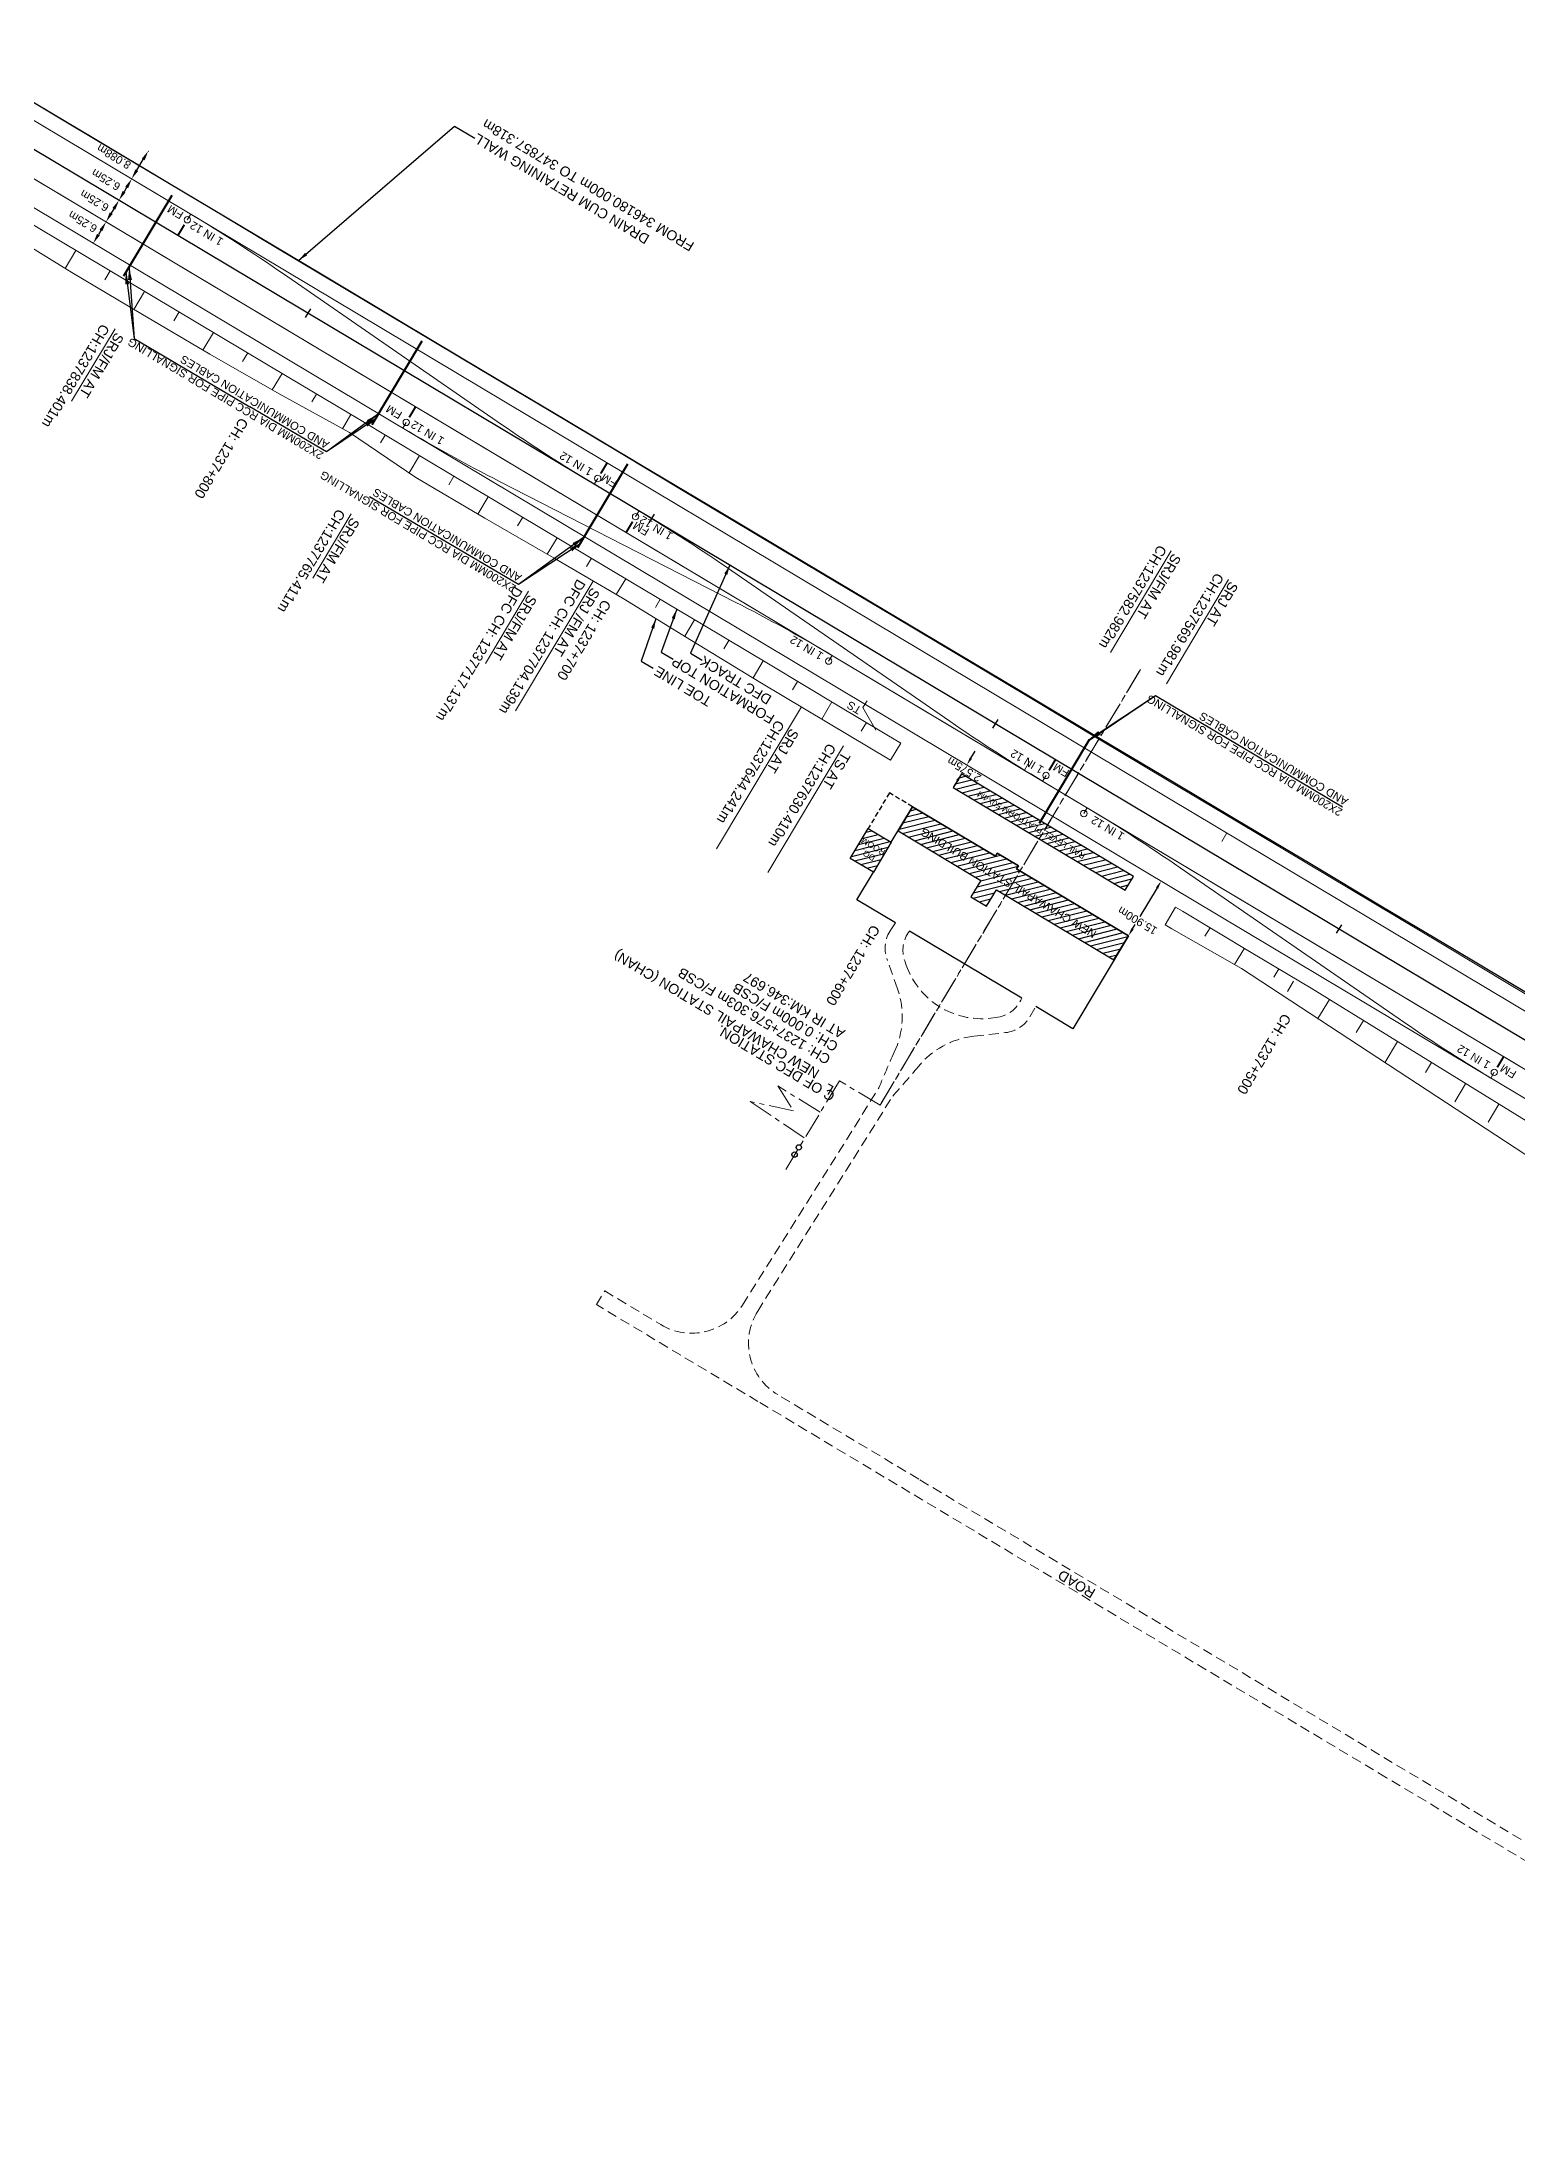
# Model space of a CAD drawing. Header units: metres. Extents: x 593990 to 611207, y 3401545 to 3411811.
# Drawn here: x 605250 to 605619, y 3404612 to 3405132 of the extents above; entities that cross this region are included whole.
import ezdxf
from ezdxf.enums import TextEntityAlignment as Align

# ---------------------------------------------------------------- set-up
doc = ezdxf.new("R2010")
doc.units = ezdxf.units.M
doc.header["$MEASUREMENT"] = 0
for name, pattern in [('CENTER', [2, 1.25, -0.25, 0.25, -0.25]), ('CENTER2', [1.125, 0.75, -0.125, 0.125, -0.125]), ('DASHED', [0.75, 0.5, -0.25]), ('DASHED2', [0.375, 0.25, -0.125])]:
    doc.linetypes.add(name, pattern=pattern)
for name, color, linetype, lineweight in [('C-ALIG-DG-LINE', 1, 'CENTER2', 70), ('C-ALIG-LABL-DG', 1, 'Continuous', 25), ("NEW CHAWAPAIL STN. SRJ's", 10, 'Continuous', 0), ('PROPOSED DFCC TOE LINE', 239, 'Continuous', 0), ('PROPOSED DFCC TOE SLOPES', 239, 'Continuous', 0), ('PROPOSED DFCC TRACK', 1, 'Continuous', 0), ('PROPOSED DRAIN CUM RETAINING WALL', 144, 'Continuous', 30), ('PROPOSED FORMATION LINE - PLAN', 187, 'Continuous', 0)]:
    doc.layers.add(name, color=color, linetype=linetype, lineweight=lineweight)
for name, color, linetype in [('DFC STATION BLD . KM.', 7, 'Continuous'), ('PROPOSED FEATURES', 10, 'Continuous'), ('Signalling cable pipes', 234, 'Continuous')]:
    doc.layers.add(name, color=color, linetype=linetype)
doc.styles.add('Arial', font='arial.ttf')
doc.styles.get("Standard").update_dxf_attribs({"font": 'arial.ttf'})
doc.styles.add('Style-Arial', font='arial.ttf')
doc.dimstyles.new('ISO-25', dxfattribs={"dimtxt": 2.5, "dimasz": 2.5, "dimexe": 1.25, "dimexo": 0.625, "dimtad": 1, "dimtxsty": 'Standard', "dimcen": 2.5, "dimadec": 0, "dimazin": 0, "dimtfac": 1, "dimtmove": 0, "dimatfit": 3, "dimfxl": 1, "dimarcsym": 0})
doc.dimstyles.get("Standard").update_dxf_attribs({"dimtxt": 0.18, "dimasz": 0.18, "dimexe": 0.18, "dimexo": 0.0625, "dimgap": 0.09, "dimtad": 0, "dimtih": 1, "dimtoh": 1, "dimdec": 4, "dimzin": 0, "dimdsep": 46, "dimtxsty": 'Standard', "dimcen": 0.09, "dimadec": 0, "dimazin": 0, "dimtfac": 1, "dimtdec": 4, "dimtofl": 0, "dimtmove": 0, "dimatfit": 3, "dimfxl": 1, "dimtolj": 1, "dimtzin": 0, "dimarcsym": 0})
pattern_1 = [(14.137674572, (0, 0), (-0.30531586736, 1.21213952214), [])]

# ---------------------------------------------------------------- blocks, each defined once
blk = doc.blocks.new('*D192')
at = {"layer": 'Defpoints', "color": 0, "transparency": 16777216}
for p in [(605272.84, 3405097.43), (605269.49, 3405092.15), (605269.63, 3405092.06)]:
    blk.add_point(p, dxfattribs=at)
at = {"layer": 'PROPOSED DFCC TRACK', "color": 0, "lineweight": -2, "transparency": 16777216}
for p, q in [((605272.73, 3405097.49), (605272.58, 3405097.58)), ((605269.53, 3405092.13), (605269.38, 3405092.22)), ((605271.41, 3405095.37), (605270.77, 3405094.3))]:
    blk.add_line(p, q, dxfattribs=at)
at = {"layer": 'PROPOSED DFCC TRACK', "color": 0, "transparency": 16777216}
for points in [[(605271.05, 3405095.58), (605271.77, 3405095.16), (605272.69, 3405097.52)], [(605270.41, 3405094.51), (605271.13, 3405094.08), (605269.49, 3405092.15)]]:
    blk.add_solid(points, dxfattribs=at)
at = {"layer": 'PROPOSED DFCC TRACK', "color": 0, "lineweight": 0, "transparency": 16777216, "insert": (605266.23, 3405097.29), "char_height": 2, "attachment_point": 5, "rotation": 149, "style": 'Style-Arial'}
blk.add_mtext('\\A1;6.25m', dxfattribs=at)
blk = doc.blocks.new('TerminatorOpen_0.5')
at = {"color": 0, "linetype": 'ByBlock', "lineweight": -2}
for q in [(-1, 0.25), (-1, 0), (-1, -0.25)]:
    blk.add_line((0, 0), q, dxfattribs=at)
blk = doc.blocks.new('*D193')
at = {"layer": 'Defpoints', "color": 0, "transparency": 16777216}
for p in [(605269.63, 3405092.06), (605266.28, 3405086.79), (605266.43, 3405086.7)]:
    blk.add_point(p, dxfattribs=at)
at = {"layer": 'PROPOSED DFCC TRACK', "color": 0, "lineweight": -2, "transparency": 16777216}
for p, q in [((605269.53, 3405092.13), (605269.38, 3405092.22)), ((605266.32, 3405086.76), (605266.17, 3405086.85)), ((605268.2, 3405090.01), (605267.56, 3405088.93))]:
    blk.add_line(p, q, dxfattribs=at)
at = {"layer": 'PROPOSED DFCC TRACK', "color": 0, "transparency": 16777216}
for points in [[(605267.84, 3405090.22), (605268.56, 3405089.79), (605269.49, 3405092.15)], [(605267.2, 3405089.15), (605267.92, 3405088.72), (605266.28, 3405086.79)]]:
    blk.add_solid(points, dxfattribs=at)
at = {"layer": 'PROPOSED DFCC TRACK', "color": 0, "lineweight": 0, "transparency": 16777216, "insert": (605263.37, 3405092.05), "char_height": 2, "attachment_point": 5, "rotation": 149, "style": 'Style-Arial'}
blk.add_mtext('\\A1;6.25m', dxfattribs=at)
blk = doc.blocks.new('*D194')
at = {"layer": 'Defpoints', "color": 0, "transparency": 16777216}
for p in [(605266.43, 3405086.7), (605263.07, 3405081.42), (605263.22, 3405081.33)]:
    blk.add_point(p, dxfattribs=at)
at = {"layer": 'PROPOSED DFCC TRACK', "color": 0, "lineweight": -2, "transparency": 16777216}
for p, q in [((605266.32, 3405086.76), (605266.17, 3405086.85)), ((605263.11, 3405081.4), (605262.97, 3405081.49)), ((605265, 3405084.64), (605264.36, 3405083.57))]:
    blk.add_line(p, q, dxfattribs=at)
at = {"layer": 'PROPOSED DFCC TRACK', "color": 0, "transparency": 16777216}
for points in [[(605264.64, 3405084.85), (605265.35, 3405084.43), (605266.28, 3405086.79)], [(605264, 3405083.78), (605264.71, 3405083.35), (605263.07, 3405081.42)]]:
    blk.add_solid(points, dxfattribs=at)
at = {"layer": 'PROPOSED DFCC TRACK', "color": 0, "lineweight": 0, "transparency": 16777216, "insert": (605260.44, 3405086.8), "char_height": 2, "attachment_point": 5, "rotation": 149, "style": 'Style-Arial'}
blk.add_mtext('\\A1;6.25m', dxfattribs=at)
blk = doc.blocks.new('*D195')
at = {"layer": 'Defpoints', "color": 0, "transparency": 16777216}
for p in [(605276.74, 3405104.52), (605276.81, 3405104.47), (605272.58, 3405097.58)]:
    blk.add_point(p, dxfattribs=at)
at = {"layer": 'PROPOSED DFCC TRACK', "color": 0, "lineweight": -2, "transparency": 16777216}
for p, q in [((605273.94, 3405099.68), (605275.53, 3405102.33)), ((605276.85, 3405104.46), (605276.92, 3405104.41)), ((605272.69, 3405097.52), (605272.77, 3405097.47))]:
    blk.add_line(p, q, dxfattribs=at)
at = {"layer": 'PROPOSED DFCC TRACK', "color": 0, "transparency": 16777216}
for points in [[(605275.17, 3405102.54), (605275.89, 3405102.12), (605276.81, 3405104.47)], [(605273.59, 3405099.89), (605274.3, 3405099.47), (605272.66, 3405097.54)]]:
    blk.add_solid(points, dxfattribs=at)
at = {"layer": 'PROPOSED DFCC TRACK', "color": 0, "lineweight": 0, "transparency": 16777216, "insert": (605268.22, 3405103.06), "char_height": 2, "attachment_point": 5, "rotation": 149, "style": 'Style-Arial'}
blk.add_mtext('\\A1;8.088m', dxfattribs=at)
blk = doc.blocks.new('Tick Hor')
blk.add_lwpolyline([(-0.5, 0), (0.5, 0)])
blk = doc.blocks.new('*D166')
at = {"layer": 'Defpoints', "color": 0, "transparency": 16777216}
for p in [(605481.26, 3404951.04), (605481.26, 3404951.04), (605479.94, 3404948.83)]:
    blk.add_point(p, dxfattribs=at)
at = {"layer": 'PROPOSED DFCC TRACK', "color": 0, "lineweight": -2, "transparency": 16777216}
for p, q in [((605482.28, 3404952.75), (605483.31, 3404954.47)), ((605478.91, 3404947.11), (605477.88, 3404945.39))]:
    blk.add_line(p, q, dxfattribs=at)
at = {"layer": 'PROPOSED DFCC TRACK', "color": 0, "transparency": 16777216}
for points in [[(605482, 3404952.92), (605482.57, 3404952.58), (605481.26, 3404951.04)], [(605478.62, 3404947.28), (605479.2, 3404946.94), (605479.94, 3404948.83)]]:
    blk.add_solid(points, dxfattribs=at)
at = {"layer": 'PROPOSED DFCC TRACK', "color": 0, "lineweight": 0, "transparency": 16777216, "insert": (605480.6, 3404949.93), "char_height": 2, "attachment_point": 5, "rotation": 149, "style": 'Style-Arial'}
blk.add_mtext('\\A1;2.575m', dxfattribs=at)
blk = doc.blocks.new('*D167')
at = {"layer": 'Defpoints', "color": 0, "transparency": 16777216}
for p in [(605529.8, 3404922.03), (605529.8, 3404922.03), (605521.64, 3404908.38)]:
    blk.add_point(p, dxfattribs=at)
at = {"layer": 'PROPOSED DFCC TRACK', "color": 0, "lineweight": -2, "transparency": 16777216}
for p, q in [((605528.77, 3404920.31), (605524.49, 3404913.14)), ((605522.67, 3404910.1), (605523.31, 3404911.17))]:
    blk.add_line(p, q, dxfattribs=at)
at = {"layer": 'PROPOSED DFCC TRACK', "color": 0, "transparency": 16777216}
for points in [[(605528.49, 3404920.48), (605529.06, 3404920.14), (605529.8, 3404922.03)], [(605522.38, 3404910.27), (605522.95, 3404909.93), (605521.64, 3404908.38)]]:
    blk.add_solid(points, dxfattribs=at)
at = {"layer": 'PROPOSED DFCC TRACK', "color": 0, "lineweight": 0, "transparency": 16777216, "insert": (605523.9, 3404912.16), "char_height": 2, "attachment_point": 5, "rotation": 149, "style": 'Style-Arial'}
blk.add_mtext('\\A1;15.900m', dxfattribs=at)

msp = doc.modelspace()

# ---------------------------------------------------------------- hatches: boundary and pattern name
at = {"layer": 'PROPOSED FEATURES', "ltscale": 0.2}
h = msp.add_hatch(dxfattribs=at)
h.set_pattern_fill('ANSI31', color=10, scale=10, angle=-30.862325)
h.set_pattern_definition(pattern_1)
h.paths.add_polyline_path([(605479.9362, 3404948.8252), (605477.8843, 3404945.3916), (605520.8044, 3404919.7428), (605522.8563, 3404923.1764)])
h.paths.add_polyline_path([(605511.5624, 3404928.8819), (605484.2989, 3404945.1618), (605483.1052, 3404943.1628), (605510.3687, 3404926.8829)], flags=24)
h = msp.add_hatch(dxfattribs=at)
h.set_pattern_fill('ANSI31', color=10, scale=10, angle=-30.862325)
h.set_pattern_definition(pattern_1)
h.paths.add_polyline_path([(605518.0196, 3404902.3192), (605521.6412, 3404908.3795), (605493.6859, 3404925.0854), (605494.1476, 3404925.858), (605488.857, 3404929.0196), (605488.3953, 3404928.2471), (605467.7078, 3404940.6098), (605464.0862, 3404934.5495), (605484.7736, 3404922.1867), (605482.3075, 3404918.0599), (605486.1708, 3404915.7513), (605488.6369, 3404919.8781)])
h.paths.add_polyline_path([(605515.0406, 3404909.9958), (605470.8035, 3404936.5761), (605468.6808, 3404933.0433), (605512.9179, 3404906.463)], flags=24)
h = msp.add_hatch(dxfattribs=at)
h.set_pattern_fill('ANSI31', color=10, scale=10, angle=-30.862325)
h.set_pattern_definition(pattern_1)
h.paths.add_polyline_path([(605457.9356, 3404924.2572), (605452.1585, 3404927.7095), (605456.6164, 3404935.1693), (605462.3934, 3404931.7169)])
h.paths.add_polyline_path([(605461.8402, 3404930.2177), (605455.6097, 3404933.9614), (605452.7164, 3404929.1461), (605458.9469, 3404925.4024)], flags=25)

# ---------------------------------------------------------------- linework, layer by layer
at = {"layer": 'C-ALIG-DG-LINE', "color": 1, "linetype": 'Continuous', "lineweight": 30, "flags": 128}
msp.add_lwpolyline([(606968.149, 3404077.0385), (604380.3628, 3405623.4864)], dxfattribs=at)
at = {"layer": 'DFC STATION BLD . KM.', "color": 1}
for centre in [(605438.2284, 3404853.6893), (605439.3009, 3404855.4839)]:
    msp.add_circle(centre, 0.6717, dxfattribs=at)
at = {"layer": "NEW CHAWAPAIL STN. SRJ's", "lineweight": 13, "flags": 128}
for points in [[(605268.4999, 3405060.0385), (605257.6704, 3405041.9165)], [(605327.503, 3405013.8312), (605317.8771, 3404997.7235)], [(605532.3087, 3405004.5487), (605517.1337, 3404979.1553)], [(605546.6609, 3404997.3555), (605531.104, 3404971.3229)], [(605371.8164, 3404994.4853), (605361.0133, 3404976.4077)], [(605418.7243, 3404930.076), (605439.9346, 3404965.5688)], [(605431.5204, 3404924.162), (605450.4481, 3404955.8352)]]:
    msp.add_lwpolyline(points, dxfattribs=at)
at = {"layer": "NEW CHAWAPAIL STN. SRJ's", "lineweight": 13, "elevation": 306.8582, "flags": 128}
msp.add_lwpolyline([(605387.9014, 3404997.0048), (605368.5039, 3404964.5454)], dxfattribs=at)
at = {"layer": "NEW CHAWAPAIL STN. SRJ's", "linetype": 'CENTER', "lineweight": 15, "ltscale": 5}
for points in [[(605524.6631, 3404974.935), (605459.5872, 3404866.0387), (605449.4534, 3404872.0979), (605436.0444, 3404849.9852)], [(605459.5872, 3404866.0387), (605524.6631, 3404974.935)], [(605444.6442, 3404864.2956), (605434.0579, 3404870.8352), (605437.9999, 3404864.6487), (605427.1841, 3404866.9528), (605440.7121, 3404857.8112)]]:
    msp.add_lwpolyline(points, dxfattribs=at)
at = {"layer": 'PROPOSED DFCC TOE LINE', "lineweight": 0, "flags": 128}
for points in [[(605462.199, 3404952.2576), (605446.7412, 3404961.5067), (605429.5669, 3404971.7559), (605412.498, 3404982.1814), (605395.4273, 3404992.6038), (605378.1618, 3405002.7002), (605360.8391, 3405012.7009), (605343.6334, 3405022.8975), (605327.0373, 3405034.1142), (605309.5013, 3405043.758), (605292.1556, 3405053.7202), (605274.9285, 3405063.8809), (605257.7279, 3405074.0859), (605240.7237, 3405084.6197)], [(605711.0036, 3404794.6032), (605549.8895, 3404900.1838), (605532.5057, 3404910.0824), (605530.8, 3404911.101)]]:
    msp.add_lwpolyline(points, dxfattribs=at)
at = {"layer": 'PROPOSED DFCC TOE SLOPES', "flags": 128}
for points in [[(605258.7354, 3405079.6449), (605256.0387, 3405075.1323)], [(605267.3194, 3405074.5151), (605265.9695, 3405072.2561)], [(605275.9035, 3405069.3853), (605273.2198, 3405064.8946)], [(605284.4875, 3405064.2555), (605283.1591, 3405062.0327)], [(605293.0715, 3405059.1258), (605290.4443, 3405054.7295)], [(605301.6555, 3405053.996), (605300.3805, 3405051.8624)], [(605310.2396, 3405048.8662), (605307.7783, 3405044.7476)], [(605318.8236, 3405043.7365), (605317.6755, 3405041.8153)], [(605327.4076, 3405038.6067), (605325.2954, 3405035.0722)], [(605335.9916, 3405033.4769), (605334.8392, 3405031.5485)], [(605344.5757, 3405028.3472), (605341.9848, 3405024.0117)], [(605353.1597, 3405023.2174), (605351.8434, 3405021.0147)], [(605361.7437, 3405018.0876), (605359.1299, 3405013.7138)], [(605370.3277, 3405012.9579), (605369.0537, 3405010.8259)], [(605378.9118, 3405007.8281), (605376.441, 3405003.6937)], [(605387.4958, 3405002.6983), (605386.2876, 3405000.6766)], [(605396.0798, 3404997.5685), (605393.7122, 3404993.6067)], [(605404.6638, 3404992.4388), (605403.4654, 3404990.4333)], [(605413.2478, 3404987.309), (605410.8023, 3404983.2167)], [(605421.8319, 3404982.1792), (605420.5844, 3404980.0917)], [(605430.4159, 3404977.0495), (605427.8714, 3404972.7915)], [(605438.9999, 3404971.9197), (605437.724, 3404969.7846)], [(605447.5839, 3404966.7899), (605445.0352, 3404962.5249)], [(605456.168, 3404961.6602), (605454.8927, 3404959.5262)], [(605464.752, 3404956.5304), (605462.1987, 3404952.2578)], [(605496.9163, 3404951.8711), (605495.6531, 3404949.7573)], [(605533.4242, 3404915.4922), (605530.8, 3404911.101)], [(605542.0082, 3404910.3625), (605540.7395, 3404908.2394)], [(605550.5922, 3404905.2327), (605548.1626, 3404901.1671)], [(605559.1763, 3404900.1029), (605557.9398, 3404898.034)], [(605562.8711, 3404896.9844), (605561.3376, 3404894.4184)], [(605571.8176, 3404892.4613), (605568.9631, 3404887.6846)], [(605580.3291, 3404887.2102), (605578.5475, 3404884.2288)], [(605588.8407, 3404881.9591), (605585.7696, 3404876.8201)], [(605597.3522, 3404876.708), (605595.8341, 3404874.1677)], [(605605.7912, 3404871.3356), (605603.1218, 3404866.8687)], [(605614.1875, 3404866.3216), (605611.4581, 3404861.7541)]]:
    msp.add_lwpolyline(points, dxfattribs=at)
at = {"layer": 'PROPOSED DFCC TRACK', "color": 10, "linetype": 'DASHED', "lineweight": 13, "ltscale": 5}
for p, q in [((605488.5006, 3404887.9052), (605487.2592, 3404887.7641)), ((605388.7525, 3404816.1847, 262.552), (605390.8094, 3404819.6153))]:
    msp.add_line(p, q, dxfattribs=at)
at = {"layer": 'PROPOSED DFCC TRACK', "linetype": 'Continuous', "flags": 128}
for points in [[(604467.4459, 3405564.165), (606726.5509, 3404214.1353)], [(604507.9882, 3405554.4991), (606316.006, 3404474.0368)], [(604542.0713, 3405512.2883), (606023.3787, 3404627.0665)], [(605456.3549, 3404967.082), (605455.329, 3404965.3652), (605458.5202, 3404959.7673)]]:
    msp.add_lwpolyline(points, dxfattribs=at)
at = {"layer": 'PROPOSED DFCC TRACK', "linetype": 'Continuous', "lineweight": 0, "const_width": 0.5, "flags": 128}
for points in [[(605284.2115, 3405083.351), (605285.8145, 3405086.0335)], [(605341.9884, 3405037.9023), (605343.5915, 3405040.5848)], [(605389.8271, 3405023.8761), (605391.4302, 3405026.5586)], [(605396.1772, 3405009.1599), (605397.7803, 3405011.8424)], [(605501.7929, 3404949.685), (605503.3959, 3404952.3675)], [(605613.7586, 3404875.4938), (605615.3617, 3404878.1764)]]:
    msp.add_lwpolyline(points, dxfattribs=at)
at = {"layer": 'PROPOSED DFCC TRACK', "color": 10, "linetype": 'Continuous', "lineweight": 13, "flags": 128}
for points in [[(605286.5626, 3405087.2854), (605287.4176, 3405088.716)], [(605341.2403, 3405036.6505), (605340.3854, 3405035.2198)], [(605389.079, 3405022.6243), (605388.2241, 3405021.1936)], [(605398.5284, 3405013.0942), (605399.3833, 3405014.5249)], [(605446.7491, 3404976.9968), (605447.6041, 3404978.4274)], [(605501.0448, 3404948.4331), (605500.1898, 3404947.0025)], [(605510.4941, 3404938.9031), (605511.3491, 3404940.3338)], [(605544.952, 3404931.9023), (605546.2345, 3404934.0484)], [(605613.0105, 3404874.242), (605612.1556, 3404872.8113)]]:
    msp.add_lwpolyline(points, dxfattribs=at)
at = {"layer": 'PROPOSED DFCC TRACK', "linetype": 'Continuous'}
for points in [[(605287.4176, 3405088.716, -0.0156359), (605310.6051, 3405073.7507), (605365.037, 3405036.1586, 0.0156356), (605388.2241, 3405021.1936)], [(605340.3854, 3405035.2198, 0.0156359), (605364.5492, 3405021.8883), (605423.4407, 3404991.7588, -0.0156356), (605447.6041, 3404978.4274)], [(605399.3833, 3405014.5249, -0.0156359), (605422.5708, 3404999.5596), (605477.0028, 3404961.9675, 0.0156356), (605500.1898, 3404947.0025)], [(605511.3491, 3404940.3338, -0.0156359), (605534.5366, 3404925.3684), (605588.9685, 3404887.7764, 0.0156356), (605612.1556, 3404872.8113)]]:
    msp.add_lwpolyline(points, format="xyb", dxfattribs=at)
at = {"layer": 'PROPOSED DFCC TRACK', "color": 10, "linetype": 'DASHED', "lineweight": 13, "ltscale": 5}
for points in [[(605459.3113, 3404870.347, -0.01572501), (605463.1496, 3404879.2377, 0.19648696), (605463.9593, 3404895.1085), (605461.313, 3404902.6599, -0.23888058), (605462.2642, 3404909.8285), (605463.485, 3404911.6097)], [(605462.7449, 3404868.2951, 0.01572501), (605469.0791, 3404875.6201, -0.19648696), (605483.0158, 3404883.2559), (605490.9662, 3404884.1598, 0.23888058), (605497.0065, 3404888.1359), (605498.4737, 3404890.7006)], [(605390.8094, 3404819.6153), (605404.8526, 3404811.1953, 0.40832002), (605425.2727, 3404816.0889), (605459.3113, 3404870.347)], [(606054.6769, 3404437.7856, 0.30316197), (606053.3777, 3404445.4503), (606033.7888, 3404466.2006, 0.4088338), (606023.9878, 3404466.5731), (606023.8662, 3404466.4905, -0.34069083), (606005.8343, 3404466.4999), (605954.6109, 3404495.7772), (605910.333, 3404521.0847, 0.0166988), (605874.6093, 3404540.9626, 0.02836808), (605835.1894, 3404557.6011, -0.01868318), (605801.6948, 3404571.1063), (605789.9129, 3404576.8001), (605778.3903, 3404583.002), (605764.5752, 3404591.1669), (605742.2658, 3404604.5194), (605712.2338, 3404622.4939), (605683.918, 3404639.4413), (605641.0152, 3404665.1191), (605586.0996, 3404697.9867), (605429.0919, 3404791.9982), (605388.7525, 3404816.1847)]]:
    msp.add_lwpolyline(points, format="xyb", dxfattribs=at)
msp.add_lwpolyline([(605465.7582, 3404902.0701), (605466.1255, 3404901.0218)], dxfattribs=at)
at = {"layer": 'PROPOSED DFCC TRACK', "color": 10, "linetype": 'Continuous', "lineweight": 13}
for centre in [(605286.5626, 3405087.2854), (605341.2403, 3405036.6505), (605389.079, 3405022.6243), (605398.5284, 3405013.0942), (605446.7491, 3404976.9968), (605501.0448, 3404948.4331), (605510.4941, 3404938.9031), (605613.0105, 3404874.242)]:
    msp.add_circle(centre, 0.8, dxfattribs=at)
at = {"layer": 'PROPOSED DFCC TRACK', "color": 10, "linetype": 'DASHED', "lineweight": 13, "ltscale": 5}
for centre, radius, start, end in [((605473.3081, 3404904.7158), 8, 142.831525, 199.312165), ((605485.0002, 3404907.6361), 20, 199.312165, 276.485645), ((605487.597, 3404895.854), 8, 276.485645, 337.444293)]:
    msp.add_arc(centre, radius, start, end, dxfattribs=at)
at = {"layer": 'PROPOSED DRAIN CUM RETAINING WALL', "flags": 128}
msp.add_lwpolyline([(605635.7397, 3404885.3377), (605616.2827, 3404896.96), (605602.654, 3404905.0794), (605585.1222, 3404915.5241), (605567.324, 3404926.1384), (605548.5602, 3404937.3286), (605532.8182, 3404946.7213), (605511.9322, 3404959.1835), (605497.6006, 3404967.7326), (605479.3064, 3404978.6456), (605460.78, 3404989.6801), (605440.8444, 3405001.5546), (605419.5086, 3405014.2841), (605399.9999, 3405025.9185), (605380.9185, 3405037.2993), (605360.6542, 3405049.3983), (605340.1724, 3405061.6272), (605320.3714, 3405073.4621), (605300.0516, 3405085.6071), (605281.7072, 3405096.5495), (605263.2008, 3405107.5885), (605245.2935, 3405118.2708)], dxfattribs=at)
at = {"layer": 'PROPOSED FEATURES', "flags": 128}
msp.add_lwpolyline([(605479.9362, 3404948.8252), (605477.8843, 3404945.3916), (605520.8044, 3404919.7428), (605522.8563, 3404923.1764)], close=True, dxfattribs=at)
at = {"layer": 'PROPOSED FEATURES', "color": 1}
for points in [[(605463.485, 3404911.6097), (605453.8266, 3404917.3815), (605457.9356, 3404924.2572), (605452.1585, 3404927.7095), (605456.6164, 3404935.1693), (605462.3934, 3404931.7169), (605467.7078, 3404940.6098), (605488.3953, 3404928.2471), (605488.857, 3404929.0196), (605494.1476, 3404925.858), (605493.6859, 3404925.0854), (605521.6412, 3404908.3795), (605507.7601, 3404885.1511), (605498.4737, 3404890.7006)], [(605457.9356, 3404924.2572), (605452.1585, 3404927.7095), (605456.6164, 3404935.1693), (605462.3934, 3404931.7169), (605457.9356, 3404924.2572)], [(605462.3934, 3404931.7169), (605457.9356, 3404924.2572)], [(605494.985, 3404892.7854), (605466.9332, 3404909.5491)]]:
    msp.add_lwpolyline(points, dxfattribs=at)
at = {"layer": 'PROPOSED FEATURES', "color": 1, "linetype": 'DASHED2', "ltscale": 5}
msp.add_lwpolyline([(605467.7078, 3404940.6098), (605461.9307, 3404944.0622), (605456.6164, 3404935.1693)], dxfattribs=at)
at = {"layer": 'PROPOSED FEATURES', "color": 1, "lineweight": 25}
msp.add_lwpolyline([(605518.0196, 3404902.3192), (605521.6412, 3404908.3795), (605493.6859, 3404925.0854), (605494.1476, 3404925.858), (605488.857, 3404929.0196), (605488.3953, 3404928.2471), (605467.7078, 3404940.6098), (605464.0862, 3404934.5495), (605484.7736, 3404922.1867), (605482.3075, 3404918.0599), (605486.1708, 3404915.7513), (605488.6369, 3404919.8781)], close=True, dxfattribs=at)
at = {"layer": 'PROPOSED FORMATION LINE - PLAN', "lineweight": 0, "flags": 128}
for points in [[(605634.4355, 3404885.7085), (605617.2674, 3404895.968), (605600.0994, 3404906.2275), (605582.9313, 3404916.4871), (605565.7633, 3404926.7466), (605548.5952, 3404937.0062), (605531.4272, 3404947.2657), (605514.2591, 3404957.5252), (605497.0911, 3404967.7848), (605479.923, 3404978.0443), (605462.755, 3404988.3039), (605445.5869, 3404998.5634), (605428.4189, 3405008.8229), (605411.2508, 3405019.0825), (605394.0828, 3405029.342), (605376.9147, 3405039.6015), (605359.7467, 3405049.8611), (605342.5787, 3405060.1206), (605325.4106, 3405070.3802), (605308.2426, 3405080.6397), (605291.0745, 3405090.8992), (605273.9065, 3405101.1588), (605256.7384, 3405111.4183), (605239.5704, 3405121.6779)], [(605464.752, 3404956.5304), (605449.2893, 3404965.7708), (605432.1213, 3404976.0303), (605414.9532, 3404986.2899), (605397.7852, 3404996.5494), (605380.6172, 3405006.8089), (605363.4491, 3405017.0685), (605346.2811, 3405027.328), (605329.113, 3405037.5876), (605311.945, 3405047.8471), (605294.7769, 3405058.1066), (605277.6089, 3405068.3662), (605260.4408, 3405078.6257), (605243.2728, 3405088.8853)], [(605567.3118, 3404895.2412), (605552.2976, 3404904.2136), (605535.1296, 3404914.4731), (605533.4242, 3404915.4922)], [(605714.0806, 3404799.7277), (605703.775, 3404806.7554), (605687.2514, 3404818.0235), (605670.7278, 3404829.2916), (605654.2041, 3404840.5597), (605637.6805, 3404851.8278), (605567.3118, 3404895.2412)]]:
    msp.add_lwpolyline(points, dxfattribs=at)
at = {"layer": 'Signalling cable pipes', "lineweight": 30}
for points in [[(605270.6477, 3405073.2917), (605282.7046, 3405093.4675)], [(605270.8193, 3405073.1891), (605282.8763, 3405093.3649)], [(605332.6188, 3405036.1183), (605345.1272, 3405057.0493)], [(605332.7905, 3405036.0157), (605345.2988, 3405056.9467)], [(605384.0287, 3405005.396), (605396.537, 3405026.3271)], [(605384.2003, 3405005.2934), (605396.7087, 3405026.2245)], [(605499.3, 3404936.5105), (605511.8083, 3404957.4415)], [(605499.4716, 3404936.4079), (605511.98, 3404957.339)]]:
    msp.add_lwpolyline(points, dxfattribs=at)

# ---------------------------------------------------------------- block references
at = {"layer": 'C-ALIG-LABL-DG', "color": 1, "linetype": 'Continuous', "lineweight": 25, "xscale": 2.500000000000004, "yscale": 2.500000000000004, "zscale": 2.500000000000004, "rotation": 239.137674570676}
for p in [(605316.6777, 3405063.9494), (605402.5179, 3405012.6517), (605488.3582, 3404961.354), (605574.1984, 3404910.0563)]:
    msp.add_blockref('Tick Hor', p, dxfattribs=at)

# ---------------------------------------------------------------- texts
at = {"layer": 'C-ALIG-LABL-DG', "color": 1, "style": 'Arial'}
for s, p in [('CH: 1237+800', (605299.7889, 3405038.0317)), ('CH: 1237+700', (605390.407, 3404992.594)), ('CH: 1237+600', (605457.5759, 3404911.3214))]:
    msp.add_text(s, height=2.5, rotation=239.137675, dxfattribs=at).set_placement(p)
at = {"layer": "NEW CHAWAPAIL STN. SRJ's", "style": 'Arial'}
msp.add_text('RAIL LEVEL PLATFORM 50X4M', height=1.5, rotation=149.157171, dxfattribs=at).set_placement((605497.3341, 3404936.0228), align=Align.MIDDLE_CENTER)
at = {"layer": "NEW CHAWAPAIL STN. SRJ's", "lineweight": 13, "char_height": 2.5, "attachment_point": 4, "rotation": 239.137675, "line_spacing_factor": 0.648, "style": 'Style-Arial'}
for s, insert, width in [('\\pxsm1;SRJ/FM AT CH:1237838.401m', (605267.9698, 3405059.7555), 43.015866), ('\\pxsm1;SRJ/FM AT CH:1237765.411m', (605326.8632, 3405013.5273), 42.498364), ('\\pxsm1;SRJ/FM AT CH:1237582.982m', (605532.0366, 3405004.5402), 42.682653), ('\\pxsm1;SRJ /FM AT\\PDFC CH: 1237704.139m', (605386.8618, 3404996.0038, 306.8582), 43.032544), ('\\pxsm1;SRJ AT CH:1237569.981m', (605546.306, 3404997.5591), 38.65201), ('\\pxsm1;SRJ/FM AT\\PDFC CH: 1237717.137m ', (605371.1238, 3404994.2305), 43.501933), ('\\pxsm1;SRJ AT CH:1237644.241m', (605436.5594, 3404960.8036), 38.479967), ('\\pxsm1;TS AT CH:1237630.410m', (605449.4304, 3404954.986), 33.602588)]:
    msp.add_mtext(s, dxfattribs=dict(at, insert=insert, width=width))
at = {"layer": "NEW CHAWAPAIL STN. SRJ's", "char_height": 2.5, "attachment_point": 7, "rotation": 149.157171, "line_spacing_factor": 0.6, "style": 'Arial'}
for s, insert in [('NEW CHAWAPAIL STATION (CHAN)', (605445.0829, 3404875.3224)), ('CH: 1237+576.303m F/CSB', (605447.5011, 3404878.2456)), ('CH: 0.000m F/CSB', (605449.4006, 3404881.4394)), ('C OF DFC STATION.', (605448.6159, 3404869.017))]:
    msp.add_mtext(s, dxfattribs=dict(at, insert=insert))
at = {"layer": "NEW CHAWAPAIL STN. SRJ's", "color": 7, "insert": (605451.1173, 3404884.6885), "char_height": 2.5, "attachment_point": 7, "rotation": 149.157171, "line_spacing_factor": 0.6, "style": 'Arial'}
msp.add_mtext('AT IR KM:346.697', dxfattribs=at)
at = {"layer": "NEW CHAWAPAIL STN. SRJ's", "insert": (605448.246, 3404870.5846), "char_height": 2.5, "attachment_point": 7, "rotation": 149.157171, "line_spacing_factor": 0.6, "style": 'Arial'}
msp.add_mtext_dynamic_manual_height_columns('L', width=2.966222, gutter_width=1.25, heights=[0], dxfattribs=at)
at = {"layer": "NEW CHAWAPAIL STN. SRJ's", "insert": (605508.0183, 3404745.3009), "char_height": 2.5, "width": 245.956454, "attachment_point": 2, "rotation": 148.898117, "style": 'Arial'}
msp.add_mtext('ROAD', dxfattribs=at)
at = {"layer": 'PROPOSED DFCC TOE LINE', "lineweight": 0}
msp.add_text('TOE LINE', height=2.5, rotation=149, dxfattribs=at).set_placement((605404.1663, 3404975.868, 306.8582), align=Align.RIGHT)
at = {"layer": 'PROPOSED DFCC TRACK', "color": 10, "linetype": 'Continuous', "lineweight": -3, "ltscale": 5}
msp.add_text('DFC TRACK', height=2.5, rotation=149, dxfattribs=at).set_placement((605415.6113, 3404978.4298), align=Align.RIGHT)
at = {"layer": 'PROPOSED DFCC TRACK', "color": 10, "linetype": 'Continuous', "lineweight": 13, "style": 'Style-Arial'}
msp.add_text('TS', height=2, rotation=149.137675, dxfattribs=at).set_placement((605455.1604, 3404965.3074))
at = {"layer": 'PROPOSED DFCC TRACK', "color": 10, "linetype": 'Continuous', "lineweight": 13, "char_height": 2, "attachment_point": 4, "rotation": 149.137675, "line_spacing_factor": 0.60036, "style": 'Style-Arial'}
for s, insert in [('FM', (605285.2918, 3405088.1619)), ('1 IN 12', (605295.2314, 3405081.5274)), ('FM', (605339.9194, 3405038.2188)), ('1 IN 12', (605350.4178, 3405031.7437)), ('1 IN 12', (605387.5293, 3405023.9979)), ('FM', (605393.6328, 3405021.0789)), ('1 IN 12', (605407.5019, 3405007.9468)), ('FM', (605401.5859, 3405009.0452)), ('1 IN 12', (605445.1014, 3404977.9954)), ('1 IN 12', (605500.176, 3404949.5747)), ('FM', (605506.552, 3404948.7342)), ('1 IN 12', (605520.3213, 3404932.9232)), ('1 IN 12', (605611.7273, 3404875.7966)), ('FM', (605618.225, 3404873.448))]:
    msp.add_mtext(s, dxfattribs=dict(at, insert=insert))
at = {"layer": 'PROPOSED DRAIN CUM RETAINING WALL', "insert": (605357.8169, 3405106.8445), "char_height": 2.5, "width": 70.923704, "attachment_point": 3, "rotation": 149.137675, "style": 'Style-Arial'}
msp.add_mtext('DRAIN CUM RETAINING WALL \\PFROM 346180.000m TO 347857.318m', dxfattribs=at)
at = {"layer": 'PROPOSED FEATURES', "width": 64.192063, "attachment_point": 1, "rotation": 149, "style": 'Arial'}
for s, insert, char_height in [('NEW CHAWAPAIL STATION BUILDING ', (605512.8187, 3404907.6821), 2), ('\\pxqc;DG.\\PROOM', (605483.7251, 3404911.385), 1.5)]:
    msp.add_mtext(s, dxfattribs=dict(at, insert=insert, char_height=char_height))
at = {"layer": 'PROPOSED FORMATION LINE - PLAN', "lineweight": 0}
msp.add_text('FORMATION TOP', height=2.5, rotation=149, dxfattribs=at).set_placement((605408.5364, 3404978.3026, 306.8582), align=Align.RIGHT)
at = {"layer": 'Signalling cable pipes', "linetype": 'Continuous', "lineweight": 13, "style": 'Style-Arial'}
for s, p in [('2X200MM DIA RCC PIPE FOR SIGNALLING ', (605320.7852, 3405028.9791)), ('AND COMMUNICATION CABLES', (605322.2307, 3405031.644)), ('2X200MM DIA RCC PIPE FOR SIGNALLING ', (605368.8477, 3404995.7499)), ('AND COMMUNICATION CABLES', (605370.2932, 3404998.4147)), ('2X200MM DIA RCC PIPE FOR SIGNALLING ', (605575.3032, 3404939.8252)), ('AND COMMUNICATION CABLES', (605576.7487, 3404942.49))]:
    msp.add_text(s, height=2, rotation=149.137675, dxfattribs=at).set_placement(p)

# ---------------------------------------------------------------- dimensions: what is measured, and where the dimension line sits
at = {"layer": 'PROPOSED DFCC TRACK', "color": 10, "lineweight": 0}
for base, p1, p2, angle, picture, middle in [((605276.8142, 3405104.4748), (605272.5839, 3405097.5805), (605276.7399, 3405104.5193), 59.08027, '*D195', (605268.2211, 3405103.0637)), ((605269.4851, 3405092.1514), (605272.8399, 3405097.4276), (605269.6338, 3405092.0625), 239.137675, '*D192', (605266.227, 3405097.2888)), ((605266.279, 3405086.7864), (605269.6338, 3405092.0625), (605266.4277, 3405086.6975), 239.137675, '*D193', (605263.3688, 3405092.045)), ((605263.0729, 3405081.4214), (605266.4277, 3405086.6975), (605263.2216, 3405081.3325), 239.137675, '*D194', (605260.4442, 3405086.8012))]:
    dim = msp.add_linear_dim(base=base, p1=p1, p2=p2, angle=angle, text='<>m', dimstyle='Standard', override={"dimtxt": 2, "dimasz": 2.5, "dimexe": 0.125, "dimexo": 0.125, "dimgap": 0.125, "dimtad": 1, "dimtih": 0, "dimtoh": 0, "dimdec": 3, "dimzin": 11, "dimtxsty": 'Style-Arial', "dimsah": 1, "dimadec": 4, "dimazin": 3, "dimtmove": 2, "dimatfit": 1, "dimldrblk": 'TerminatorOpen_0.5', "dimfrac": 2, "dimtzin": 11}, dxfattribs=at)
    dim.commit()
    dim.dimension.update_dxf_attribs({"geometry": picture, "text_midpoint": middle, "dimtype": 129, "text_rotation": 149})
dim = msp.add_aligned_dim(p1=(605479.9362, 3404948.8252), p2=(605481.2571, 3404951.0356), distance=0, dimstyle='Standard', override={"dimtxt": 2, "dimasz": 2, "dimexe": 0.125, "dimexo": 0.125, "dimgap": 0.125, "dimtad": 1, "dimtih": 0, "dimtoh": 0, "dimdec": 3, "dimzin": 3, "dimpost": 'm', "dimtxsty": 'Style-Arial', "dimsah": 1, "dimadec": 4, "dimazin": 3, "dimtmove": 2, "dimatfit": 1, "dimldrblk": 'TerminatorOpen_0.5', "dimfrac": 2, "dimtzin": 11}, dxfattribs=at)
dim.commit()
dim.dimension.update_dxf_attribs({"geometry": '*D166', "text_midpoint": (605480.5966, 3404949.9304), "text_rotation": 149})
dim = msp.add_linear_dim(base=(605529.7975, 3404922.0281), p1=(605521.6412, 3404908.3795), p2=(605529.7975, 3404922.0281), angle=59.137675, dimstyle='Standard', override={"dimtxt": 2, "dimasz": 2, "dimexe": 0.125, "dimexo": 0.125, "dimgap": 0.125, "dimtad": 1, "dimtih": 0, "dimtoh": 0, "dimdec": 3, "dimzin": 3, "dimpost": 'm', "dimtxsty": 'Style-Arial', "dimsah": 1, "dimadec": 4, "dimazin": 3, "dimtmove": 2, "dimatfit": 1, "dimldrblk": 'TerminatorOpen_0.5', "dimfrac": 2, "dimtzin": 11}, dxfattribs=at)
dim.commit()
dim.dimension.update_dxf_attribs({"geometry": '*D167', "text_midpoint": (605523.8993, 3404912.1581), "dimtype": 129, "text_rotation": 149})

# ---------------------------------------------------------------- leaders
at = {"layer": 'PROPOSED DFCC TOE LINE', "lineweight": 0}
msp.add_leader([(605403.6232, 3404987.5999), (605399.9618, 3404977.0138), (605402.9209, 3404975.2313)], dimstyle='ISO-25', override={"dimtxt": 3, "dimasz": 2.5, "dimgap": 0.625, "dimtad": 0, "dimdec": 3, "dimzin": 2, "dimtdec": 3}, dxfattribs=at)
at = {"layer": 'PROPOSED DFCC TRACK', "color": 10, "linetype": 'Continuous', "lineweight": -3, "ltscale": 5}
msp.add_leader([(605422.0715, 3405000.9665, 130.919), (605412.2181, 3404978.9958, 130.919), (605415.1772, 3404977.2132, 130.919)], dimstyle='ISO-25', override={"dimtxt": 3, "dimasz": 2.5, "dimgap": 0.625, "dimtad": 0, "dimdec": 3, "dimzin": 2, "dimtdec": 3}, dxfattribs=at)
at = {"layer": 'PROPOSED DRAIN CUM RETAINING WALL', "linetype": 'Continuous', "lineweight": 0, "ltscale": 5}
msp.add_leader([(605314.3392, 3405077.0835), (605353.3371, 3405110.6919), (605358.3435, 3405107.7001)], dimstyle='ISO-25', override={"dimtxt": 3, "dimtad": 0, "dimdec": 3, "dimzin": 2, "dimtdec": 3}, dxfattribs=at)
at = {"layer": 'PROPOSED FORMATION LINE - PLAN', "lineweight": 0}
msp.add_leader([(605408.7991, 3404989.9676), (605404.9229, 3404979.2298), (605407.8821, 3404977.4473)], dimstyle='ISO-25', override={"dimtxt": 3, "dimasz": 2.5, "dimgap": 0.625, "dimtad": 0, "dimdec": 3, "dimzin": 2, "dimtdec": 3}, dxfattribs=at)
at = {"layer": 'Signalling cable pipes', "lineweight": 13}
for points in [[(605272.0371, 3405075.2269), (605273.2605, 3405057.5881), (605302.1691, 3405040.5604)], [(605271.166, 3405074.1591), (605273.2605, 3405057.5881), (605302.1691, 3405040.5604)], [(605333.7854, 3405037.6805), (605321.2849, 3405029.3009), (605302.1691, 3405040.5604)], [(605334.1004, 3405038.5975), (605321.2849, 3405029.3009), (605302.1691, 3405040.5604)], [(605384.9264, 3405006.5084), (605369.2773, 3404996.1129), (605332.0252, 3405018.0551)], [(605385.503, 3405007.8632), (605369.2773, 3404996.1129), (605332.0252, 3405018.0551)], [(605511.8083, 3404957.4415), (605528.3592, 3404968.436), (605575.1004, 3404940.5607)], [(605511.98, 3404957.339), (605528.3592, 3404968.436), (605575.1004, 3404940.5607)]]:
    msp.add_leader(points, dimstyle='Standard', override={"dimasz": 3, "dimgap": 0.25}, dxfattribs=at)

# ---------------------------------------------------------------- next in the draw order: texts
at = {"layer": 'C-ALIG-LABL-DG', "color": 1, "linetype": 'Continuous', "lineweight": 25, "insert": (605561.3227, 3404888.5104), "char_height": 2.5, "width": 22.502814, "attachment_point": 4, "rotation": 239.137675, "style": 'Arial', "bg_fill": 3, "box_fill_scale": 1.04, "bg_fill_color": 256, "bg_fill_true_color": 13158600, "bg_fill_transparency": 0}
msp.add_mtext('CH: 1237+500', dxfattribs=at)

# ---------------------------------------------------------------- next in the draw order: linework, layer by layer
at = {"layer": 'PROPOSED DFCC TRACK', "linetype": 'Continuous'}
msp.add_lwpolyline([(606771.2735, 3404187.4093), (604467.4459, 3405564.165)], dxfattribs=at)
at = {"layer": 'PROPOSED DFCC TRACK', "color": 10, "linetype": 'DASHED', "lineweight": 13, "ltscale": 5}
msp.add_lwpolyline([(605774.174, 3404590.0837), (605469.2406, 3404772.59), (605434.0182, 3404793.7053, -0.42015059), (605429.0241, 3404814.5419), (605462.7449, 3404868.2951)], format="xyb", dxfattribs=at)

doc.saveas('drawing.dxf')
